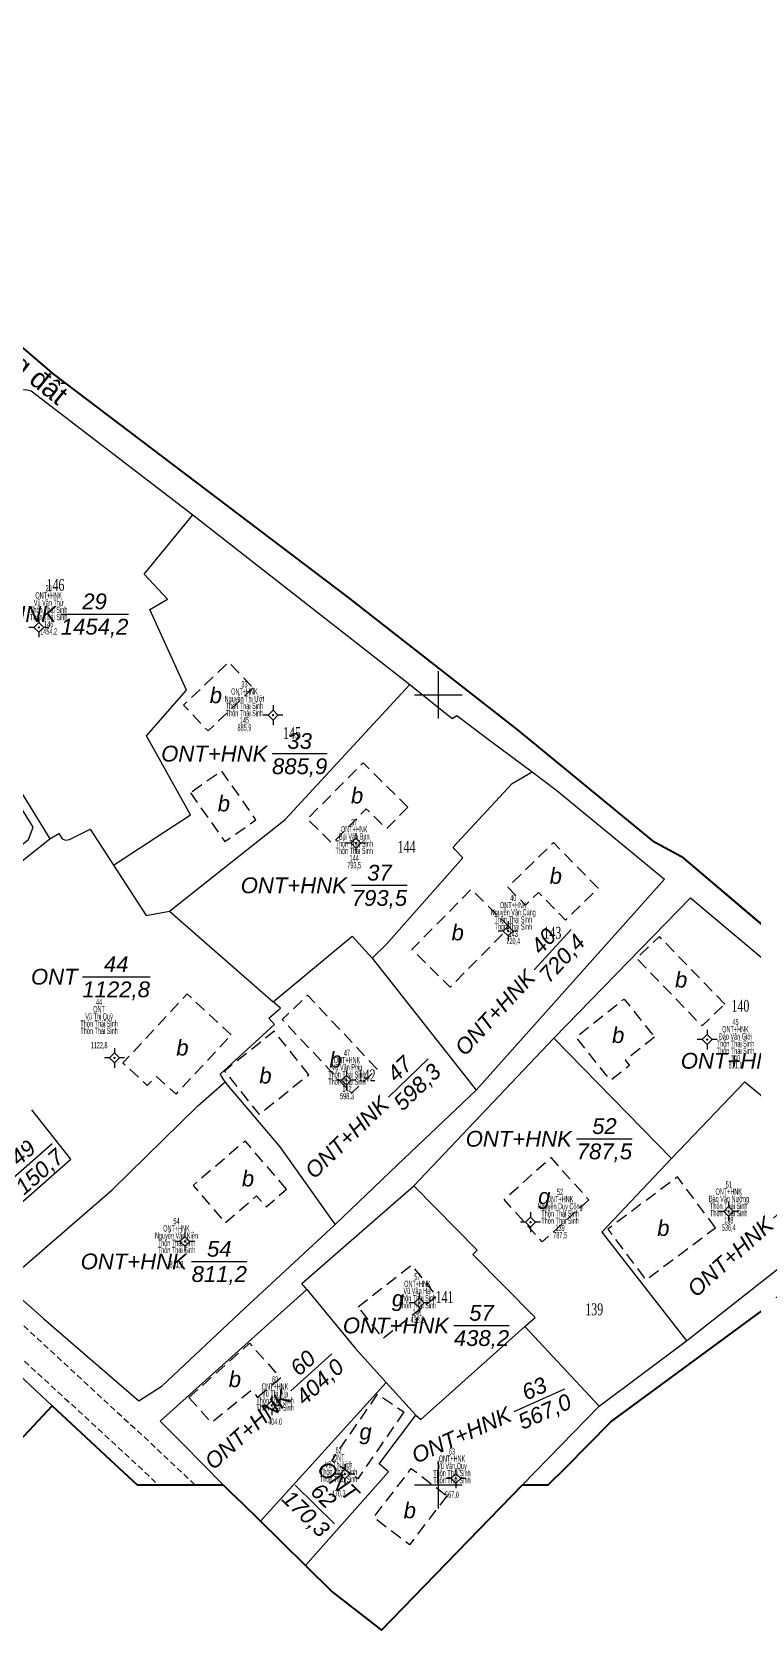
# Model space of a CAD drawing. Header units: metres. Extents: x 595890 to 596620, y 2284254 to 2285145.
# Drawn here: x 596248.6 to 596339.7, y 2284481.6 to 2284683.9 of the extents above; entities that cross this region are included whole.
import ezdxf
from ezdxf.enums import TextEntityAlignment as Align

# ---------------------------------------------------------------- set-up
doc = ezdxf.new("R2010")
doc.units = ezdxf.units.M
doc.header["$MEASUREMENT"] = 0
for name, pattern in [('DGN Style 2', [4.326197, 2.595718, -1.730479]), ('LongDuong25', [2.3, 1.5, -0.8]), ('{Tuong nha}', [2.3, 1.5, -0.8])]:
    doc.linetypes.add(name, pattern=pattern)
for name, color, linetype, lineweight in [('Level 1', 7, 'Continuous', 0), ('Level 10', 7, 'Continuous', 0), ('Level 11', 7, 'Continuous', 0), ('Level 13', 7, 'Continuous', 0), ('Level 14', 7, 'Continuous', 0), ('Level 15', 7, 'Continuous', 0), ('Level 2', 7, 'Continuous', 0), ('Level 22', 7, 'Continuous', 0), ('Level 23', 7, 'Continuous', 0), ('Level 28', 7, 'Continuous', 0), ('Level 32', 7, 'Continuous', 0), ('Level 4', 7, 'Continuous', 0), ('Level 42', 7, 'Continuous', 0), ('Level 53', 7, 'Continuous', 0), ('Level 62', 7, 'Continuous', 0), ('Level 63', 7, 'Continuous', 0)]:
    doc.layers.add(name, color=color, linetype=linetype, lineweight=lineweight)
doc.styles.add('Style-Arial', font='arial.ttf')
doc.styles.add('Style-Arial IF', font='ariali.ttf')
doc.styles.add('Style-Times New Roman', font='times.ttf')

# ---------------------------------------------------------------- blocks, each defined once
blk = doc.blocks.new('*U8')
at = {"layer": 'Level 14', "color": 7, "linetype": '{Tuong nha}', "lineweight": 0}
blk.add_line((2.8615, -1.799), (5.79362, 0.637715), dxfattribs=at)
at = {"layer": 'Level 14', "color": 7, "linetype": '{Tuong nha}', "lineweight": 0, "flags": 128}
for points in [[(-5.7945, -1.841), (1.8835, 5.016), (5.79362, 0.637715)], [(-5.7945, -1.841), (-2.9655, -5.016), (2.080196, -0.923934), (2.8615, -1.799)]]:
    blk.add_lwpolyline(points, dxfattribs=at)
blk = doc.blocks.new('N_THUA_26')
at = {"layer": 'Level 13', "color": 7, "linetype": 'Continuous', "lineweight": 0}
blk.add_line((1.527768, 0), (10.088768, 0), dxfattribs=at)
at = {"layer": 'Level 13', "color": 7, "linetype": 'Continuous', "lineweight": 0, "style": 'Style-Arial IF'}
blk.add_text('29', height=2, dxfattribs=at).set_placement((5.808268, 1.6), align=Align.MIDDLE_CENTER)
at = {"layer": 'Level 2', "color": 7, "linetype": 'Continuous', "lineweight": 0, "style": 'Style-Arial IF'}
blk.add_text('ONT+HNK', height=2, dxfattribs=at).set_placement((0.927768, 0), align=Align.MIDDLE_RIGHT)
at = {"layer": 'Level 4', "color": 7, "linetype": 'Continuous', "lineweight": 0, "style": 'Style-Arial IF'}
blk.add_text('1454,2', height=2, dxfattribs=at).set_placement((5.808268, -1.6), align=Align.MIDDLE_CENTER)
blk = doc.blocks.new('N_THUA_30')
at = {"layer": 'Level 13', "color": 7, "linetype": 'Continuous', "lineweight": 0}
blk.add_line((2.721551, 0), (9.698551, 0), dxfattribs=at)
at = {"layer": 'Level 13', "color": 7, "linetype": 'Continuous', "lineweight": 0, "style": 'Style-Arial IF'}
blk.add_text('33', height=2, dxfattribs=at).set_placement((6.210051, 1.6), align=Align.MIDDLE_CENTER)
at = {"layer": 'Level 2', "color": 7, "linetype": 'Continuous', "lineweight": 0, "style": 'Style-Arial IF'}
blk.add_text('ONT+HNK', height=2, dxfattribs=at).set_placement((2.121551, 0), align=Align.MIDDLE_RIGHT)
at = {"layer": 'Level 4', "color": 7, "linetype": 'Continuous', "lineweight": 0, "style": 'Style-Arial IF'}
blk.add_text('885,9', height=2, dxfattribs=at).set_placement((6.210051, -1.6), align=Align.MIDDLE_CENTER)
blk = doc.blocks.new('N_THUA_33')
at = {"layer": 'Level 13', "color": 7, "linetype": 'Continuous', "lineweight": 0}
blk.add_line((2.703412, 0), (9.739412, 0), dxfattribs=at)
at = {"layer": 'Level 13', "color": 7, "linetype": 'Continuous', "lineweight": 0, "style": 'Style-Arial IF'}
blk.add_text('37', height=2, dxfattribs=at).set_placement((6.221412, 1.6), align=Align.MIDDLE_CENTER)
at = {"layer": 'Level 2', "color": 7, "linetype": 'Continuous', "lineweight": 0, "style": 'Style-Arial IF'}
blk.add_text('ONT+HNK', height=2, dxfattribs=at).set_placement((2.103412, 0), align=Align.MIDDLE_RIGHT)
at = {"layer": 'Level 4', "color": 7, "linetype": 'Continuous', "lineweight": 0, "style": 'Style-Arial IF'}
blk.add_text('793,5', height=2, dxfattribs=at).set_placement((6.221412, -1.6), align=Align.MIDDLE_CENTER)
blk = doc.blocks.new('N_THUA_35')
at = {"layer": 'Level 13', "color": 7, "linetype": 'Continuous', "lineweight": 0}
blk.add_line((2.742049, 0), (9.699049, 0), dxfattribs=at)
at = {"layer": 'Level 13', "color": 7, "linetype": 'Continuous', "lineweight": 0, "style": 'Style-Arial IF'}
blk.add_text('40', height=2, dxfattribs=at).set_placement((6.220549, 1.6), align=Align.MIDDLE_CENTER)
at = {"layer": 'Level 2', "color": 7, "linetype": 'Continuous', "lineweight": 0, "style": 'Style-Arial IF'}
blk.add_text('ONT+HNK', height=2, dxfattribs=at).set_placement((2.142049, 0), align=Align.MIDDLE_RIGHT)
at = {"layer": 'Level 4', "color": 7, "linetype": 'Continuous', "lineweight": 0, "style": 'Style-Arial IF'}
blk.add_text('720,4', height=2, dxfattribs=at).set_placement((6.220549, -1.6), align=Align.MIDDLE_CENTER)
blk = doc.blocks.new('N_THUA_37')
at = {"layer": 'Level 13', "color": 7, "linetype": 'Continuous', "lineweight": 0}
blk.add_line((-2.118178, 0), (6.447822, 0), dxfattribs=at)
at = {"layer": 'Level 13', "color": 7, "linetype": 'Continuous', "lineweight": 0, "style": 'Style-Arial IF'}
blk.add_text('44', height=2, dxfattribs=at).set_placement((2.164822, 1.6), align=Align.MIDDLE_CENTER)
at = {"layer": 'Level 2', "color": 7, "linetype": 'Continuous', "lineweight": 0, "style": 'Style-Arial IF'}
blk.add_text('ONT', height=2, dxfattribs=at).set_placement((-2.718178, 0), align=Align.MIDDLE_RIGHT)
at = {"layer": 'Level 4', "color": 7, "linetype": 'Continuous', "lineweight": 0, "style": 'Style-Arial IF'}
blk.add_text('1122,8', height=2, dxfattribs=at).set_placement((2.164822, -1.6), align=Align.MIDDLE_CENTER)
blk = doc.blocks.new('N_THUA_38')
at = {"layer": 'Level 13', "color": 7, "linetype": 'Continuous', "lineweight": 0}
blk.add_line((2.883688, 0), (9.658688, 0), dxfattribs=at)
at = {"layer": 'Level 13', "color": 7, "linetype": 'Continuous', "lineweight": 0, "style": 'Style-Arial IF'}
blk.add_text('45', height=2, dxfattribs=at).set_placement((6.271188, 1.6), align=Align.MIDDLE_CENTER)
at = {"layer": 'Level 2', "color": 7, "linetype": 'Continuous', "lineweight": 0, "style": 'Style-Arial IF'}
blk.add_text('ONT+HNK', height=2, dxfattribs=at).set_placement((2.283688, 0), align=Align.MIDDLE_RIGHT)
at = {"layer": 'Level 4', "color": 7, "linetype": 'Continuous', "lineweight": 0, "style": 'Style-Arial IF'}
blk.add_text('811,1', height=2, dxfattribs=at).set_placement((6.271188, -1.6), align=Align.MIDDLE_CENTER)
blk = doc.blocks.new('N_THUA_40')
at = {"layer": 'Level 13', "color": 7, "linetype": 'Continuous', "lineweight": 0}
blk.add_line((2.735947, 0), (9.728947, 0), dxfattribs=at)
at = {"layer": 'Level 13', "color": 7, "linetype": 'Continuous', "lineweight": 0, "style": 'Style-Arial IF'}
blk.add_text('47', height=2, dxfattribs=at).set_placement((6.232447, 1.6), align=Align.MIDDLE_CENTER)
at = {"layer": 'Level 2', "color": 7, "linetype": 'Continuous', "lineweight": 0, "style": 'Style-Arial IF'}
blk.add_text('ONT+HNK', height=2, dxfattribs=at).set_placement((2.135947, 0), align=Align.MIDDLE_RIGHT)
at = {"layer": 'Level 4', "color": 7, "linetype": 'Continuous', "lineweight": 0, "style": 'Style-Arial IF'}
blk.add_text('598,3', height=2, dxfattribs=at).set_placement((6.232447, -1.6), align=Align.MIDDLE_CENTER)
blk = doc.blocks.new('N_THUA_42')
at = {"layer": 'Level 13', "color": 7, "linetype": 'Continuous', "lineweight": 0}
blk.add_line((-0.759628, -0.667475), (4.573912, 4.019033), dxfattribs=at)
at = {"layer": 'Level 13', "color": 7, "linetype": 'Continuous', "lineweight": 0, "style": 'Style-Arial IF'}
blk.add_text('49', height=2, rotation=41.305329, dxfattribs=at).set_placement((0.851027, 2.877704), align=Align.MIDDLE_CENTER)
at = {"layer": 'Level 2', "color": 7, "linetype": 'Continuous', "lineweight": 0, "style": 'Style-Arial IF'}
blk.add_text('ONT', height=2, rotation=41.305329, dxfattribs=at).set_placement((-1.21035, -1.063518), align=Align.MIDDLE_RIGHT)
at = {"layer": 'Level 4', "color": 7, "linetype": 'Continuous', "lineweight": 0, "style": 'Style-Arial IF'}
blk.add_text('150,7', height=2, rotation=41.305329, dxfattribs=at).set_placement((2.963256, 0.473855), align=Align.MIDDLE_CENTER)
blk = doc.blocks.new('N_THUA_43')
at = {"layer": 'Level 13', "color": 7, "linetype": 'Continuous', "lineweight": 0}
blk.add_line((2.682255, 0), (9.639255, 0), dxfattribs=at)
at = {"layer": 'Level 13', "color": 7, "linetype": 'Continuous', "lineweight": 0, "style": 'Style-Arial IF'}
blk.add_text('51', height=2, dxfattribs=at).set_placement((6.160755, 1.6), align=Align.MIDDLE_CENTER)
at = {"layer": 'Level 2', "color": 7, "linetype": 'Continuous', "lineweight": 0, "style": 'Style-Arial IF'}
blk.add_text('ONT+HNK', height=2, dxfattribs=at).set_placement((2.082255, 0), align=Align.MIDDLE_RIGHT)
at = {"layer": 'Level 4', "color": 7, "linetype": 'Continuous', "lineweight": 0, "style": 'Style-Arial IF'}
blk.add_text('536,4', height=2, dxfattribs=at).set_placement((6.160755, -1.6), align=Align.MIDDLE_CENTER)
blk = doc.blocks.new('N_THUA_44')
at = {"layer": 'Level 13', "color": 7, "linetype": 'Continuous', "lineweight": 0}
blk.add_line((2.68049, 0), (9.71649, 0), dxfattribs=at)
at = {"layer": 'Level 13', "color": 7, "linetype": 'Continuous', "lineweight": 0, "style": 'Style-Arial IF'}
blk.add_text('52', height=2, dxfattribs=at).set_placement((6.19849, 1.6), align=Align.MIDDLE_CENTER)
at = {"layer": 'Level 2', "color": 7, "linetype": 'Continuous', "lineweight": 0, "style": 'Style-Arial IF'}
blk.add_text('ONT+HNK', height=2, dxfattribs=at).set_placement((2.08049, 0), align=Align.MIDDLE_RIGHT)
at = {"layer": 'Level 4', "color": 7, "linetype": 'Continuous', "lineweight": 0, "style": 'Style-Arial IF'}
blk.add_text('787,5', height=2, dxfattribs=at).set_placement((6.19849, -1.6), align=Align.MIDDLE_CENTER)
blk = doc.blocks.new('N_THUA_45')
at = {"layer": 'Level 13', "color": 7, "linetype": 'Continuous', "lineweight": 0}
blk.add_line((2.689558, 0), (9.696558, 0), dxfattribs=at)
at = {"layer": 'Level 13', "color": 7, "linetype": 'Continuous', "lineweight": 0, "style": 'Style-Arial IF'}
blk.add_text('54', height=2, dxfattribs=at).set_placement((6.193058, 1.6), align=Align.MIDDLE_CENTER)
at = {"layer": 'Level 2', "color": 7, "linetype": 'Continuous', "lineweight": 0, "style": 'Style-Arial IF'}
blk.add_text('ONT+HNK', height=2, dxfattribs=at).set_placement((2.089558, 0), align=Align.MIDDLE_RIGHT)
at = {"layer": 'Level 4', "color": 7, "linetype": 'Continuous', "lineweight": 0, "style": 'Style-Arial IF'}
blk.add_text('811,2', height=2, dxfattribs=at).set_placement((6.193058, -1.6), align=Align.MIDDLE_CENTER)
blk = doc.blocks.new('N_THUA_47')
at = {"layer": 'Level 13', "color": 7, "linetype": 'Continuous', "lineweight": 0}
blk.add_line((2.725435, 0), (9.732435, 0), dxfattribs=at)
at = {"layer": 'Level 13', "color": 7, "linetype": 'Continuous', "lineweight": 0, "style": 'Style-Arial IF'}
blk.add_text('57', height=2, dxfattribs=at).set_placement((6.228935, 1.6), align=Align.MIDDLE_CENTER)
at = {"layer": 'Level 2', "color": 7, "linetype": 'Continuous', "lineweight": 0, "style": 'Style-Arial IF'}
blk.add_text('ONT+HNK', height=2, dxfattribs=at).set_placement((2.125435, 0), align=Align.MIDDLE_RIGHT)
at = {"layer": 'Level 4', "color": 7, "linetype": 'Continuous', "lineweight": 0, "style": 'Style-Arial IF'}
blk.add_text('438,2', height=2, dxfattribs=at).set_placement((6.228935, -1.6), align=Align.MIDDLE_CENTER)
blk = doc.blocks.new('N_THUA_48')
at = {"layer": 'Level 13', "color": 7, "linetype": 'Continuous', "lineweight": 0}
blk.add_line((2.029443, 1.822301), (7.220742, 6.483733), dxfattribs=at)
at = {"layer": 'Level 13', "color": 7, "linetype": 'Continuous', "lineweight": 0, "style": 'Style-Arial IF'}
blk.add_text('60', height=2, rotation=41.921673, dxfattribs=at).set_placement((3.55611, 5.343512), align=Align.MIDDLE_CENTER)
at = {"layer": 'Level 2', "color": 7, "linetype": 'Continuous', "lineweight": 0, "style": 'Style-Arial IF'}
blk.add_text('ONT+HNK', height=2, rotation=41.921673, dxfattribs=at).set_placement((1.583008, 1.421433), align=Align.MIDDLE_RIGHT)
at = {"layer": 'Level 4', "color": 7, "linetype": 'Continuous', "lineweight": 0, "style": 'Style-Arial IF'}
blk.add_text('404,0', height=2, rotation=41.921673, dxfattribs=at).set_placement((5.694075, 2.962523), align=Align.MIDDLE_CENTER)
blk = doc.blocks.new('N_THUA_50')
at = {"layer": 'Level 13', "color": 7, "linetype": 'Continuous', "lineweight": 0}
blk.add_line((-3.60045, 1.303097), (1.353436, -3.581457), dxfattribs=at)
at = {"layer": 'Level 13', "color": 7, "linetype": 'Continuous', "lineweight": 0, "style": 'Style-Arial IF'}
blk.add_text('62', height=2, rotation=315.403756, dxfattribs=at).set_placement((0, 0), align=Align.MIDDLE_CENTER)
at = {"layer": 'Level 2', "color": 7, "linetype": 'Continuous', "lineweight": 0, "style": 'Style-Arial IF'}
blk.add_text('ONT', height=2, rotation=315.403756, dxfattribs=at).set_placement((1.825477, 1.851387), align=Align.MIDDLE_CENTER)
at = {"layer": 'Level 4', "color": 7, "linetype": 'Continuous', "lineweight": 0, "style": 'Style-Arial IF'}
blk.add_text('170,3', height=2, rotation=315.403756, dxfattribs=at).set_placement((-2.24674, -2.278631), align=Align.MIDDLE_CENTER)
blk = doc.blocks.new('N_THUA_51')
at = {"layer": 'Level 13', "color": 7, "linetype": 'Continuous', "lineweight": 0}
blk.add_line((2.456658, 1.100817), (8.859255, 3.96979), dxfattribs=at)
at = {"layer": 'Level 13', "color": 7, "linetype": 'Continuous', "lineweight": 0, "style": 'Style-Arial IF'}
blk.add_text('63', height=2, rotation=24.136926, dxfattribs=at).set_placement((5.003686, 3.995417), align=Align.MIDDLE_CENTER)
at = {"layer": 'Level 2', "color": 7, "linetype": 'Continuous', "lineweight": 0, "style": 'Style-Arial IF'}
blk.add_text('ONT+HNK', height=2, rotation=24.136926, dxfattribs=at).set_placement((1.909115, 0.855465), align=Align.MIDDLE_RIGHT)
at = {"layer": 'Level 4', "color": 7, "linetype": 'Continuous', "lineweight": 0, "style": 'Style-Arial IF'}
blk.add_text('567,0', height=2, rotation=24.136926, dxfattribs=at).set_placement((6.312226, 1.07519), align=Align.MIDDLE_CENTER)
blk = doc.blocks.new('CENTRD')
at = {"layer": 'Level 11', "linetype": 'Continuous', "lineweight": 0}
h = blk.add_hatch(color=7, dxfattribs=at)
edge = h.paths.add_edge_path()
edge.add_arc((0, 0), 1.5, 0, 360)
at = {"layer": 'Level 11', "color": 7, "linetype": 'Continuous', "lineweight": 0}
for p, q in [((-6.25, 0), (-12.5, 0)), ((0, 6.25), (-6.25, 0)), ((-6.25, 0), (0, -6.25)), ((0, 12.5), (0, 6.25)), ((6.25, 0), (0, 6.25)), ((0, -6.25), (6.25, 0)), ((12.5, 0), (6.25, 0)), ((0, -6.25), (0, -12.5))]:
    blk.add_line(p, q, dxfattribs=at)

msp = doc.modelspace()

# ---------------------------------------------------------------- linework, layer by layer
at = {"layer": 'Level 1', "color": 7, "linetype": 'DGN Style 2', "lineweight": 0}
for p, q in [((596261.886, 2284500), (596272.785, 2284500)), ((596310.655, 2284500), (596313.905, 2284500))]:
    msp.add_line(p, q, dxfattribs=at)
at = {"layer": 'Level 10', "color": 7, "linetype": 'Continuous', "lineweight": 0}
for p, q in [((596266.014, 2284572.619), (596279.088, 2284561.142)), ((596291.608, 2284566.691), (596304.764, 2284549.962)), ((596314.61, 2284556.541), (596329.501, 2284541.318)), ((596310.937, 2284520.029), (596320.336, 2284509.964)), ((596277.504, 2284495.396), (596293.413, 2284512.954)), ((596293.413, 2284512.954), (596297.168, 2284508.8))]:
    msp.add_line(p, q, dxfattribs=at)
at = {"layer": 'Level 10', "color": 7, "linetype": 'Continuous', "lineweight": 0, "flags": 128}
for points in [[(596258.893, 2284578.452), (596268.634, 2284584.802), (596263.098, 2284594.819), (596268.137, 2284600.597), (596263.52, 2284610.805), (596265.753, 2284612.126), (596262.769, 2284615.286), (596268.948, 2284622.79)], [(596266.014, 2284572.619), (596280.612, 2284584.244), (596296.377, 2284601.314)], [(596291.608, 2284566.691), (596293.432, 2284568.455), (596303.078, 2284579.387), (596302.13, 2284580.397), (596301.86, 2284580.709), (596309.34, 2284588.804), (596311.844, 2284590.255)], [(596250.848, 2284581.764), (596251.984, 2284582.454), (596252.436, 2284581.78), (596252.858, 2284581.604), (596253.352, 2284581.713), (596255.94, 2284582.985), (596258.893, 2284578.452)], [(596258.893, 2284578.452), (596263.035, 2284572.094), (596266.014, 2284572.619)], [(596279.088, 2284561.142), (596289.108, 2284569.454), (596291.608, 2284566.691)], [(596273.05, 2284551.023), (596272.417, 2284551.974), (596279.287, 2284558.264), (596278.577, 2284559.06), (596280.015, 2284560.328), (596279.088, 2284561.142)], [(596245.514, 2284525.122), (596247.349, 2284527.477), (596258.756, 2284537.342), (596269.581, 2284547.978), (596273.05, 2284551.023)], [(596273.05, 2284551.023), (596273.294, 2284550.655), (596279.963, 2284542.788), (596286.671, 2284533.336), (596286.938, 2284532.959)], [(596329.501, 2284541.318), (596338.77, 2284551.003), (596353.953, 2284538.408)], [(596240.4, 2284529.696), (596253.523, 2284541.227), (596248.58, 2284547.488)], [(596329.501, 2284541.318), (596320.683, 2284531.985), (596331.4, 2284518.24)], [(596310.937, 2284520.029), (596312.24, 2284521.192), (596304.373, 2284529.143), (596304.902, 2284529.719), (596296.892, 2284537.839)], [(596283.382, 2284524.714), (596289.493, 2284517.29), (596293.413, 2284512.954)], [(596297.168, 2284508.8), (596297.774, 2284508.284), (596310.937, 2284520.029)], [(596234.446, 2284492.017), (596235.019, 2284492.703), (596241.824, 2284500), (596251.159, 2284510.011)], [(596283.201, 2284489.779), (596293.713, 2284501.667), (596292.502, 2284502.662), (596297.168, 2284508.8)]]:
    msp.add_lwpolyline(points, dxfattribs=at)
at = {"layer": 'Level 14', "color": 7, "linetype": '{Tuong nha}', "lineweight": 0, "flags": 128}
for points in [[(596276.583, 2284600.883), (596270.869, 2284595.439), (596267.761, 2284598.701), (596273.475, 2284604.145), (596276.583, 2284600.883)], [(596296.149, 2284585.787), (596293.439, 2284583.051), (596290.887, 2284585.579), (596286.556, 2284581.206), (596283.432, 2284584.3), (596290.473, 2284591.409), (596296.149, 2284585.787)], [(596320.196, 2284575.52), (596314.56, 2284581.298), (596308.789, 2284575.669), (596311.003, 2284573.399), (596312.653, 2284575.008), (596316.074, 2284571.5), (596320.196, 2284575.52)], [(596308.991, 2284570.61), (596304.152, 2284575.381), (596296.653, 2284567.775), (596301.492, 2284563.004), (596308.991, 2284570.61)], [(596336.215, 2284560.862), (596327.951, 2284569.418), (596325.082, 2284566.647), (596333.346, 2284558.091), (596336.215, 2284560.862)], [(596273.811, 2284556.971), (596268.234, 2284562.152), (596260.112, 2284553.41), (596263.187, 2284550.558), (596264.345, 2284551.679), (596266.821, 2284549.447), (596273.811, 2284556.971)], [(596292.25, 2284552.636), (596283.466, 2284561.977), (596280.224, 2284558.928), (596289.008, 2284549.587), (596292.25, 2284552.636)], [(596327.327, 2284556.691), (596323.641, 2284553.75), (596324.164, 2284553.096), (596321.79, 2284551.202), (596317.428, 2284556.669), (596323.487, 2284561.504), (596327.327, 2284556.691)], [(596283.612, 2284551.924), (596279.223, 2284557.416), (596272.933, 2284552.389), (596277.322, 2284546.897), (596283.612, 2284551.924)], [(596280.804, 2284537.416), (596275.562, 2284543.532), (596268.988, 2284537.898), (596273.037, 2284533.174), (596277.008, 2284536.577), (596278.201, 2284535.185), (596280.804, 2284537.416)], [(596319.033, 2284536.088), (596313.126, 2284530.76), (596308.302, 2284536.108), (596314.209, 2284541.436), (596319.033, 2284536.088)], [(596335.055, 2284532.547), (596330.238, 2284538.976), (596321.422, 2284532.37), (596326.24, 2284525.941), (596335.055, 2284532.547)], [(596295.628764, 2284509.226315), (596289.820764, 2284500.764315), (596286.510764, 2284503.036315), (596292.318764, 2284511.498315), (596295.628764, 2284509.226315)], [(596301.089, 2284498.615), (596296.336, 2284492.409), (596291.819, 2284495.868), (596296.572, 2284502.075), (596301.089, 2284498.615)]]:
    msp.add_lwpolyline(points, dxfattribs=at)
for points in [[(596268.652106, 2284587.610748), (596272.973004, 2284581.427826), (596276.930317, 2284584.19337), (596272.60942, 2284590.376292), (596268.652106, 2284587.610748)], [(596289.867721, 2284522.5232), (596296.601672, 2284527.848261), (596299.758149, 2284523.856651), (596293.024198, 2284518.53159), (596289.867721, 2284522.5232)]]:
    msp.add_lwpolyline(points, close=True, dxfattribs=at)
at = {"layer": 'Level 22', "color": 1, "linetype": 'LongDuong25', "lineweight": 0, "ltscale": 0.5, "flags": 128}
for points in [[(596000, 2284751.986), (596012.563, 2284740.212), (596039.057, 2284716.059), (596061.605, 2284695.275), (596091.246, 2284668.4), (596115.252, 2284646.307), (596119.106, 2284642.76), (596136.894, 2284625.128), (596160.312, 2284602.746), (596188.983, 2284574.278), (596217.001, 2284547.646), (596235.192, 2284531.586), (596264.146, 2284504.789), (596269.205, 2284500)], [(596000, 2284747.454), (596009.193, 2284738.782), (596036.424, 2284713.612), (596058.6, 2284693.684), (596088.823, 2284665.744), (596112.701, 2284643.651), (596116.812, 2284639.847), (596134.212, 2284623.088), (596157.067, 2284600.882), (596185.742, 2284572.893), (596214.907, 2284545.173), (596233.444, 2284528.756), (596261.796, 2284502.625), (596264.556, 2284500)]]:
    msp.add_lwpolyline(points, dxfattribs=at)
at = {"layer": 'Level 23', "color": 30, "linetype": 'Continuous', "lineweight": 0}
for p, q in [((596268.948, 2284622.79), (596296.377, 2284601.314)), ((596296.892, 2284537.839), (596314.61, 2284556.541)), ((596320.336, 2284509.964), (596331.4, 2284518.24)), ((596310.655, 2284500), (596320.336, 2284509.964)), ((596277.504, 2284495.396), (596283.201, 2284489.779))]:
    msp.add_line(p, q, dxfattribs=at)
at = {"layer": 'Level 23', "color": 30, "linetype": 'Continuous', "lineweight": 0, "flags": 128}
for points in [[(596000, 2284797.04), (596008.719, 2284791.826), (596027.5, 2284785.472), (596047.317, 2284784.829), (596073.668, 2284786.383), (596078.491, 2284785.053), (596092.899, 2284773.101), (596127.992, 2284745.692), (596143.28, 2284733.165), (596171.68, 2284709.892), (596187.345, 2284697.055), (596201.538, 2284685.425), (596228.495, 2284660.127), (596251.364, 2284640.564), (596288.425, 2284612.467), (596310.063, 2284595.53), (596327.095, 2284581.541), (596330.737, 2284579.558), (596350.543, 2284562.722), (596377.348, 2284540.848), (596402.177, 2284520.586), (596422.422, 2284504.4), (596427.393, 2284500)], [(596227.542, 2284619.594), (596230.298, 2284622.655), (596245.549, 2284638.588), (596247.775, 2284638.648), (596248.505, 2284638.484), (596268.948, 2284622.79)], [(596296.377, 2284601.314), (596301.748, 2284597.004), (596302.344, 2284597.416), (596306.625, 2284594.14), (596311.844, 2284590.255)], [(596311.844, 2284590.255), (596314.974, 2284587.889), (596328.596, 2284576.655), (596304.764, 2284549.962)], [(596314.61, 2284556.541), (596331.888, 2284574.33), (596363.254, 2284547.919), (596353.953, 2284538.408)], [(596286.938, 2284532.959), (596294.823, 2284540.506), (596304.763, 2284549.961), (596304.764, 2284549.962)], [(596283.382, 2284524.714), (596282.722, 2284525.481), (596296.892, 2284537.839)], [(596331.4, 2284518.24), (596343.693, 2284527.944), (596353.953, 2284538.408)], [(596245.514, 2284525.122), (596250.095, 2284521.024), (596262.114, 2284510.623), (596265.053, 2284512.516), (596275.484, 2284522.343), (596286.938, 2284532.959)], [(596313.905, 2284500), (596316.127, 2284502.184), (596321.813, 2284507.992), (596341.699, 2284522.6), (596350.176, 2284531.448)], [(596233.698, 2284525.79), (596247.011, 2284513.882), (596251.159, 2284510.011)], [(596272.785, 2284500), (596267.621, 2284505.225), (596264.816, 2284508.043), (596283.382, 2284524.714)], [(596251.159, 2284510.011), (596258.483, 2284503.176), (596261.886, 2284500)], [(596272.785, 2284500), (596273.754, 2284499.019), (596275.177, 2284497.69), (596277.504, 2284495.396)], [(596283.201, 2284489.779), (596286.589, 2284486.438), (596292.795, 2284481.618), (596310.655, 2284500)]]:
    msp.add_lwpolyline(points, dxfattribs=at)
at = {"layer": 'Level 32', "color": 3, "linetype": 'Continuous', "lineweight": 0, "flags": 128}
for points in [[(596243.234, 2284577.835), (596248.164, 2284581.691), (596248.753, 2284583.238), (596226.724, 2284618.87)], [(596227.542, 2284619.594), (596227.976, 2284619.02), (596250.848, 2284581.764)], [(596241.369, 2284556.62), (596241.831, 2284557.064), (596244.114, 2284559.28), (596245.133, 2284560.446), (596245.114, 2284561.285), (596244.72, 2284562.022), (596239.878, 2284570.679), (596239.594, 2284571.55), (596239.817, 2284572.203), (596240.497, 2284572.866), (596243.855, 2284575.392), (596244.585, 2284576.545), (596245.515, 2284577.522), (596250.848, 2284581.764)]]:
    msp.add_lwpolyline(points, dxfattribs=at)
at = {"layer": 'Level 62', "color": 1, "linetype": 'Continuous', "lineweight": 30}
for p, q in [((596228.495, 2284660.127), (596251.364, 2284640.564)), ((596251.364, 2284640.564), (596288.425, 2284612.467)), ((596288.425, 2284612.467), (596310.063, 2284595.53)), ((596310.063, 2284595.53), (596327.095, 2284581.541)), ((596327.095, 2284581.541), (596330.737, 2284579.558)), ((596330.737, 2284579.558), (596350.543, 2284562.722)), ((596321.813, 2284507.992), (596341.699, 2284522.6)), ((596241.824, 2284500), (596251.159, 2284510.011)), ((596251.159, 2284510.011), (596258.483, 2284503.176)), ((596316.127, 2284502.184), (596321.813, 2284507.992)), ((596258.483, 2284503.176), (596261.886, 2284500)), ((596313.905, 2284500), (596316.127, 2284502.184)), ((596261.886, 2284500), (596272.785, 2284500)), ((596272.785, 2284500), (596273.754, 2284499.019)), ((596273.754, 2284499.019), (596275.177, 2284497.69)), ((596292.795, 2284481.618), (596310.655, 2284500)), ((596310.655, 2284500), (596313.905, 2284500)), ((596275.177, 2284497.69), (596277.199, 2284495.697)), ((596277.199, 2284495.697), (596283.201, 2284489.779)), ((596283.201, 2284489.779), (596286.589, 2284486.438)), ((596286.589, 2284486.438), (596292.795, 2284481.618))]:
    msp.add_line(p, q, dxfattribs=at)
at = {"layer": 'Level 63', "color": 7, "linetype": 'Continuous', "lineweight": 0}
for p, q in [((596300, 2284597), (596300, 2284603)), ((596297, 2284600), (596303, 2284600)), ((596300, 2284497), (596300, 2284503)), ((596297, 2284500), (596303, 2284500))]:
    msp.add_line(p, q, dxfattribs=at)

# ---------------------------------------------------------------- block references
at = {"layer": 'Level 11', "color": 7, "linetype": 'Continuous', "lineweight": 0, "xscale": 0.1, "yscale": 0.1, "zscale": 0.1}
for p in [(596249.47, 2284608.55), (596279.09, 2284597.44), (596289.58, 2284581.23), (596308.82, 2284570.11), (596334, 2284556.37), (596259.04, 2284554.05), (596288.36, 2284551.21), (596336.71, 2284534.62), (596311.65, 2284533.25), (596267.93, 2284530.82), (596297.57, 2284523.06), (596278.92, 2284510.06), (596288.18, 2284501.37), (596302.21, 2284500.82)]:
    msp.add_blockref('CENTRD', p, dxfattribs=at)
at = {"layer": 'Level 14', "color": 7, "linetype": '{Tuong nha}', "lineweight": 0}
msp.add_blockref('*U8', (596274.245173, 2284512.899622), dxfattribs=at)
at = {"layer": 'Level 2', "color": 7, "linetype": 'Continuous', "lineweight": 0}
for name, p in [('N_THUA_26', (596250.712686, 2284610.240091)), ('N_THUA_30', (596276.245316, 2284592.567574)), ('N_THUA_33', (596286.325296, 2284575.896665)), ('N_THUA_37', (596257.088045, 2284564.32779)), ('N_THUA_38', (596341.80479, 2284553.684662)), ('N_THUA_44', (596314.80138, 2284543.81269)), ('N_THUA_42', (596246.590646, 2284539.175113)), ('N_THUA_45', (596266.097199, 2284528.283005)), ('N_THUA_47', (596299.226376, 2284520.177923)), ('N_THUA_48', (596279.293074, 2284510.086639)), ('N_THUA_51', (596307.124219, 2284508.199981)), ('N_THUA_50', (596285.496761, 2284498.635869))]:
    msp.add_blockref(name, p, dxfattribs=at)
for name, p, rotation in [('N_THUA_35', (596310.249819, 2284563.158356), 47.494369), ('N_THUA_40', (596291.719753, 2284547.180831), 44.071479), ('N_THUA_43', (596340.373105, 2284531.970235), 41.946677)]:
    msp.add_blockref(name, p, dxfattribs=dict(at, rotation=rotation))

# ---------------------------------------------------------------- texts
at = {"layer": 'Level 15', "color": 7, "linetype": 'Continuous', "lineweight": 0, "style": 'Style-Arial IF'}
for s, p in [('b', (596271.855484, 2284599.958315)), ('b', (596289.720446, 2284587.264726)), ('b', (596272.865039, 2284586.2589)), ('b', (596314.850805, 2284577.088667)), ('b', (596302.444169, 2284569.931584)), ('b', (596330.705873, 2284563.962586)), ('b', (596322.739425, 2284556.937063)), ('b', (596286.992449, 2284553.828517)), ('b', (596278.128757, 2284551.815974)), ('b', (596275.923774, 2284538.780199)), ('g', (596313.394836, 2284536.522805)), ('b', (596328.457449, 2284532.515074)), ('g', (596294.898672, 2284523.596157))]:
    msp.add_text(s, height=2, dxfattribs=at).set_placement(p, align=Align.MIDDLE_CENTER)
at = {"layer": 'Level 15', "color": 7, "linetype": 'Continuous', "lineweight": 0, "char_height": 2, "attachment_point": 5, "line_spacing_factor": 0.6, "style": 'Style-Arial IF'}
for s, insert in [('b', (596267.62817, 2284555.337555)), ('b', (596274.264368, 2284513.357472)), ('g', (596290.791497, 2284506.429989)), ('b', (596296.38654, 2284496.761265))]:
    msp.add_mtext(s, dxfattribs=dict(at, insert=insert))
at = {"layer": 'Level 28', "color": 250, "linetype": 'Continuous', "lineweight": 0, "style": 'Style-Arial'}
msp.add_text('đường đất', height=2.5, rotation=320.906078, dxfattribs=at).set_placement((596246.315852, 2284642.677974), align=Align.MIDDLE_CENTER)
at = {"layer": 'Level 42', "color": 1, "linetype": 'Continuous', "lineweight": 0, "style": 'Style-Times New Roman', "width": 0.666667}
for s, p in [('146', (596251.570188, 2284613.927054)), ('145', (596281.485722, 2284595.173796)), ('144', (596295.973168, 2284580.772572)), ('143', (596314.424684, 2284569.891158)), ('140', (596338.202586, 2284560.64561)), ('142', (596290.934906, 2284551.839211)), ('141', (596300.774671, 2284523.773649)), ('139', (596319.712284, 2284522.222657))]:
    msp.add_text(s, height=1.5, dxfattribs=at).set_placement(p, align=Align.MIDDLE_CENTER)
at = {"layer": 'Level 53', "color": 6, "linetype": 'Continuous', "lineweight": 0, "char_height": 0.8, "attachment_point": 5, "style": 'Style-Arial'}
for s, insert, line_spacing_factor in [('\\H1x;\\W0.5;29\\PONT+HNK\\PVũ Văn Thứ\\PThôn Thái Sinh\\PThôn Thái Sinh \\P146\\P1454,2\\P ', (596250.712686, 2284610.240091), 0.682578), ('\\H1x;\\W0.5;33\\PONT+HNK\\PNguyễn Thị Ướt\\PThôn Thái Sinh\\PThôn Thái Sinh \\P145\\P885,9\\P ', (596275.470783, 2284598.083808), 0.682578), ('\\H1x;\\W0.5;37\\PONT+HNK\\PBùi Văn Ban\\PThôn Thái Sinh\\PThôn Thái Sinh \\P144\\P793,5\\P ', (596289.355574, 2284580.642455), 0.682578), ('\\H1x;\\W0.5;40\\PONT+HNK\\PNguyễn Văn Cùng\\PThôn Thái Sinh\\PThôn Thái Sinh \\P143\\P720,4\\P ', (596309.471385, 2284571.04861), 0.682578), ('\\H1x;\\W0.5;44\\PONT\\PVũ Thị Quý\\PThôn Thái Sinh\\PThôn Thái Sinh \\P \\P1122,8\\P ', (596257.088045, 2284557.85697), 0.682578), ('\\H1x;\\W0.5;45\\PONT+HNK\\PĐào Văn Giới\\PThôn Thái Sinh\\PThôn Thái Sinh \\P140\\P811,1\\P ', (596337.579266, 2284555.321155), 0.682578), ('\\H1x;\\W0.5;47\\PONT+HNK\\PVũ Văn Phin\\PThôn Thái Sinh\\PThôn Thái Sinh \\P142\\P598,3\\P ', (596288.440655, 2284551.422998), 0.682578), ('\\H1x;\\W0.5;52\\PONT+HNK\\PNguyễn Duy Công\\PThôn Thái Sinh\\PThôn Thái Sinh \\P139\\P787,5\\P ', (596315.394148, 2284533.823924), 0.682578), ('\\H1x;\\W0.5;51\\PONT+HNK\\PĐào Văn Nưỡng\\PThôn Thái Sinh\\PThôn Thái Sinh \\P138\\P536,4\\P ', (596336.730119, 2284534.778263), 0.682578), ('\\H1x;\\W0.5;54\\PONT+HNK\\PNguyễn Văn Kiền\\PThôn Thái Sinh\\PThôn Thái Sinh \\P \\P811,2\\P ', (596266.877296, 2284530.113996), 0.682578), ('\\H1x;\\W0.5;57\\PONT+HNK\\PVũ Văn Hai\\PThôn Thái Sinh\\PThôn Thái Sinh \\P141\\P438,2\\P ', (596297.350935, 2284523.110742), 0.681468), ('\\H1x;\\W0.5;60\\PONT+HNK\\PVũ Thị Hía\\PThôn Thái Sinh\\PThôn Thái Sinh \\P \\P404.0\\P ', (596279.342231, 2284510.219869), 0.66703), ('\\H1x;\\W0.5;62\\PONT\\PVũ Thị Lịch\\PThôn Thái Sinh\\PThôn Thái Sinh \\P \\P170,3\\P ', (596287.386692, 2284501.119657), 0.682578), ('\\H1x;\\W0.5;63\\PONT+HNK\\PVũ Văn Quy\\PThôn Thái Sinh\\PThôn Thái Sinh \\P \\P567,0\\P ', (596301.720319, 2284500.96604), 0.682578)]:
    msp.add_mtext(s, dxfattribs=dict(at, insert=insert, line_spacing_factor=line_spacing_factor))

doc.saveas('drawing.dxf')
